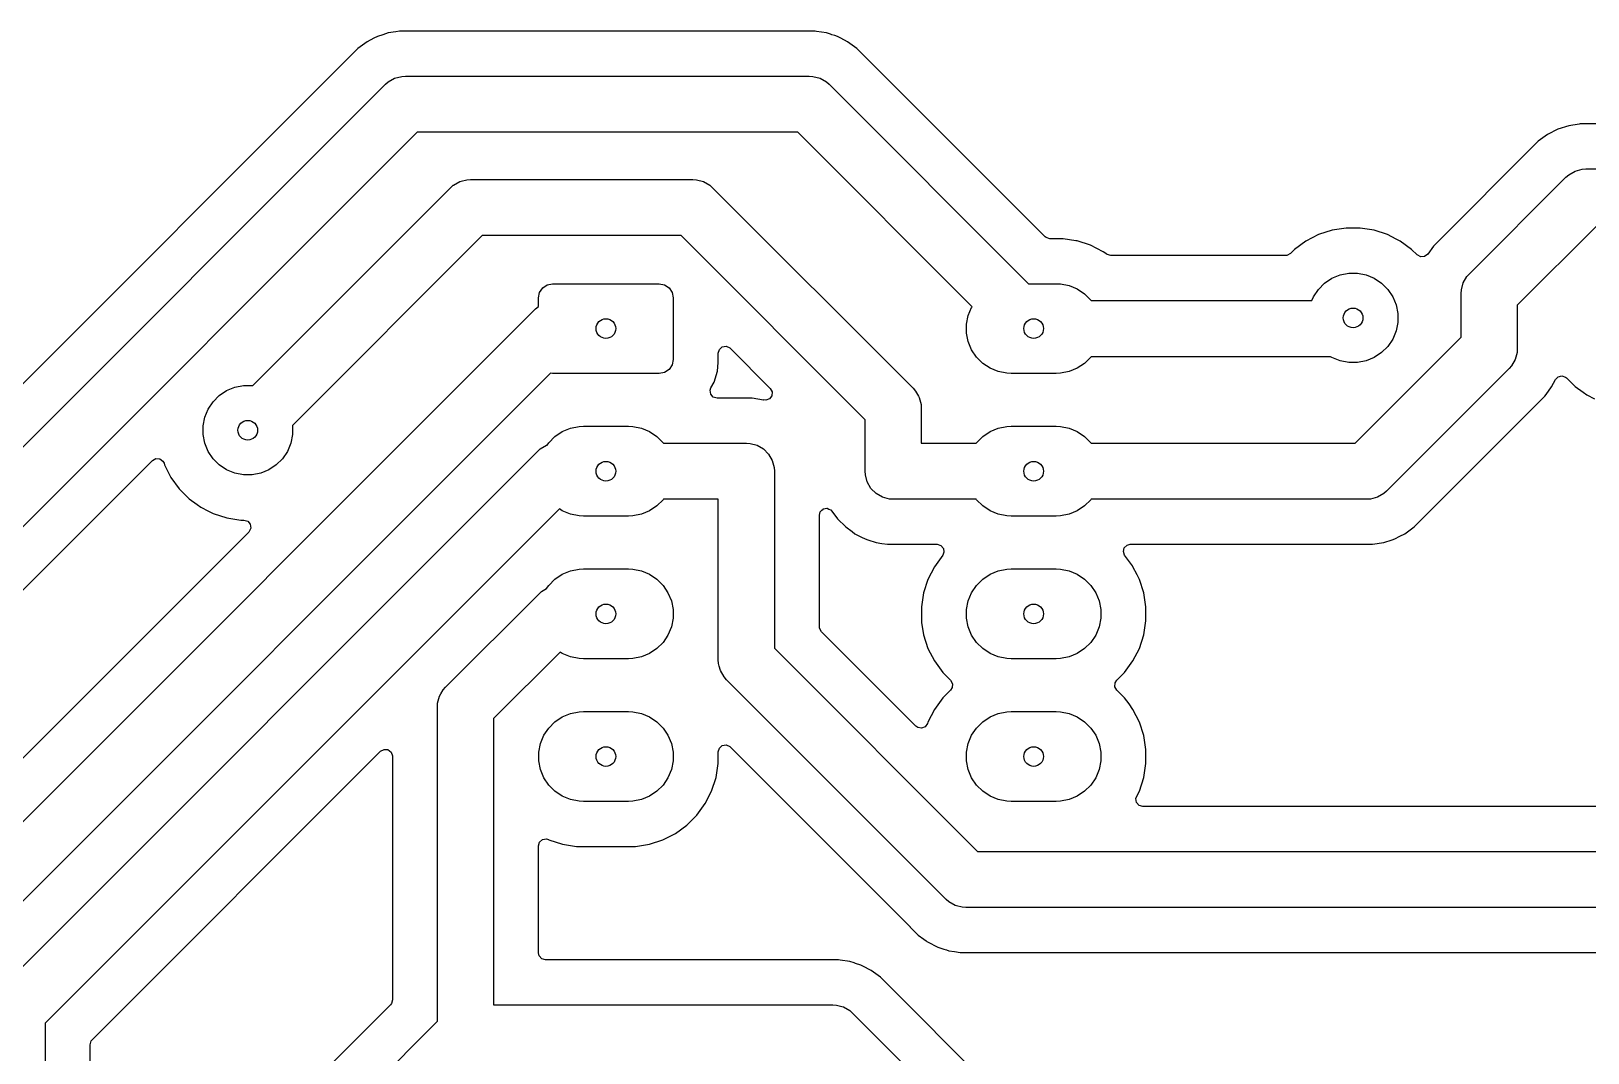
# Model space of a CAD drawing. Extents: x 20 to 124, y -124 to -20.
# Drawn here: x 61.31 to 89.05, y -80.06 to -61.86 of the extents above; entities that cross this region are included whole.
import ezdxf

# ---------------------------------------------------------------- set-up
doc = ezdxf.new("R2010")
doc.units = 0
doc.layers.add('BLACK', color=7, linetype='CONTINUOUS')
doc.layers.add('WHITE', color=7, linetype='CONTINUOUS')

msp = doc.modelspace()

# ---------------------------------------------------------------- linework, layer by layer
at = {"layer": 'BLACK', "linetype": 'CONTINUOUS'}
for p, q in [((67.299588, -62.051013), (67.133978, -62.171336)), ((67.419633, -61.989848), (67.299588, -62.051013)), ((67.481979, -61.958081), (67.419632, -61.989847)), ((67.419632, -61.989847), (67.419633, -61.989848)), ((67.481981, -61.95808), (67.481979, -61.95808)), ((67.481979, -61.95808), (67.481979, -61.958081)), ((67.579323, -61.926451), (67.481981, -61.95808)), ((67.676663, -61.894823), (67.579323, -61.92645)), ((67.579323, -61.92645), (67.579323, -61.926451)), ((67.811453, -61.873474), (67.676663, -61.894823)), ((67.878848, -61.8628), (67.811453, -61.873474)), ((68.083551, -61.8628), (67.878848, -61.8628)), ((75.279552, -61.8628), (68.083551, -61.8628)), ((75.307195, -61.867178), (75.279552, -61.8628)), ((75.481735, -61.894822), (75.307195, -61.867178)), ((75.555203, -61.918694), (75.481735, -61.894822)), ((75.579076, -61.926451), (75.555203, -61.918694)), ((75.629715, -61.942904), (75.579076, -61.926451)), ((75.676423, -61.958081), (75.629715, -61.942904)), ((75.738767, -61.989848), (75.676423, -61.958081)), ((75.858809, -62.051011), (75.738767, -61.989848)), ((75.941615, -62.111173), (75.858809, -62.051011)), ((76.024419, -62.171334), (75.941615, -62.111173)), ((67.133978, -62.171336), (54.561936, -74.743378)), ((76.024421, -62.171336), (76.024419, -62.171334)), ((79.376266, -65.523181), (76.024421, -62.171336)), ((67.789858, -62.70136), (67.915937, -62.667577)), ((67.915937, -62.667577), (67.915952, -62.667577)), ((67.915952, -62.667577), (67.9812, -62.6633)), ((67.9812, -62.6633), (75.1772, -62.6633)), ((75.1772, -62.6633), (75.242448, -62.667577)), ((75.242448, -62.667577), (75.242463, -62.667577)), ((75.242463, -62.667577), (75.368542, -62.70136)), ((55.200347, -75.237047), (67.627646, -62.809747)), ((67.627646, -62.809747), (67.67681, -62.766631)), ((67.67681, -62.766631), (67.676819, -62.766623)), ((67.676819, -62.766623), (67.789858, -62.70136)), ((75.368542, -62.70136), (75.481581, -62.766623)), ((75.481581, -62.766623), (75.481596, -62.766638)), ((75.481596, -62.766638), (75.530753, -62.809747)), ((75.530753, -62.809747), (79.081007, -66.36)), ((68.188307, -63.6633), (56.0539, -75.797706)), ((74.970094, -63.6633), (68.188307, -63.6633)), ((78.076899, -66.770106), (74.970094, -63.6633)), ((88.328286, -63.703415), (88.162686, -63.823728)), ((88.510681, -63.610478), (88.328286, -63.703415)), ((88.510684, -63.610477), (88.510681, -63.610478)), ((88.705364, -63.547223), (88.510684, -63.610477)), ((88.891978, -63.517666), (88.705364, -63.547223)), ((88.907548, -63.5152), (88.891978, -63.517666)), ((100.854252, -63.5152), (88.907548, -63.5152)), ((88.162686, -63.823728), (86.296635, -65.689779)), ((88.818558, -64.35376), (88.944637, -64.319977)), ((88.944637, -64.319977), (88.944652, -64.319977)), ((88.944652, -64.319977), (89.0099, -64.3157)), ((89.0099, -64.3157), (100.7519, -64.3157)), ((68.786247, -64.650546), (68.835411, -64.60743)), ((68.835411, -64.60743), (68.835419, -64.607423)), ((68.835419, -64.607423), (68.948458, -64.54216)), ((68.948458, -64.54216), (68.975101, -64.53502)), ((68.975101, -64.53502), (69.074537, -64.508377)), ((69.074537, -64.508377), (69.074552, -64.508377)), ((69.074552, -64.508377), (69.1398, -64.5041)), ((69.1398, -64.5041), (73.1006, -64.5041)), ((73.1006, -64.5041), (73.165848, -64.508377)), ((73.165848, -64.508377), (73.165863, -64.508377)), ((73.165863, -64.508377), (73.291942, -64.54216)), ((73.291942, -64.54216), (73.404981, -64.607423)), ((73.404981, -64.607423), (73.404996, -64.607438)), ((73.404996, -64.607438), (73.454153, -64.650547)), ((86.935047, -66.183447), (88.656347, -64.462146)), ((88.656347, -64.462146), (88.705503, -64.419038)), ((88.705503, -64.419038), (88.705519, -64.419023)), ((88.705519, -64.419023), (88.818558, -64.35376)), ((65.261178, -68.175615), (68.786247, -64.650546)), ((73.454153, -64.650547), (77.025753, -68.222146)), ((84.489114, -65.40891), (84.249516, -65.48676)), ((84.613526, -65.389205), (84.489114, -65.40891)), ((84.737938, -65.3695), (84.613526, -65.389205)), ((84.989862, -65.3695), (84.737938, -65.3695)), ((85.238685, -65.40891), (84.989862, -65.3695)), ((85.478283, -65.48676), (85.238685, -65.40891)), ((89.217007, -65.3157), (87.7886, -66.744106)), ((69.346907, -65.5041), (65.968284, -68.882721)), ((72.893494, -65.5041), (69.346907, -65.5041)), ((76.1722, -68.782806), (72.893494, -65.5041)), ((79.396908, -65.539815), (79.376266, -65.523181)), ((79.463947, -65.5595), (79.396908, -65.539815)), ((79.699861, -65.5595), (79.463947, -65.5595)), ((79.699862, -65.5595), (79.699861, -65.5595)), ((79.925356, -65.595215), (79.699862, -65.5595)), ((79.948685, -65.59891), (79.925356, -65.595215)), ((80.188283, -65.67676), (79.948685, -65.59891)), ((80.412745, -65.79113), (80.188283, -65.67676)), ((84.025051, -65.601132), (83.82125, -65.749201)), ((84.249516, -65.48676), (84.025051, -65.601132)), ((85.632647, -65.565413), (85.478283, -65.48676)), ((85.702745, -65.60113), (85.632647, -65.565413)), ((85.702747, -65.601131), (85.702745, -65.60113)), ((85.702748, -65.601132), (85.702747, -65.601131)), ((85.906549, -65.749201), (85.702748, -65.601132)), ((86.296635, -65.689779), (86.192816, -65.832673)), ((80.474262, -65.835824), (80.412745, -65.79113)), ((80.480099, -65.839815), (80.474262, -65.835824)), ((80.547138, -65.8595), (80.480099, -65.839815)), ((83.659589, -65.8595), (80.547138, -65.8595)), ((83.685947, -65.856666), (83.659589, -65.8595)), ((83.74727, -65.823181), (83.685947, -65.856666)), ((83.821245, -65.749205), (83.74727, -65.823181)), ((83.82125, -65.749201), (83.821245, -65.749205)), ((85.906554, -65.749205), (85.906549, -65.749201)), ((86.004817, -65.847468), (85.906554, -65.749205)), ((86.006077, -65.848711), (86.004817, -65.847468)), ((86.067872, -65.881317), (86.006077, -65.848711)), ((86.137485, -65.875338), (86.067872, -65.881317)), ((86.192816, -65.832673), (86.137485, -65.875338)), ((84.356385, -66.351592), (84.486783, -66.264463)), ((84.486783, -66.264463), (84.631672, -66.204448)), ((84.631672, -66.204448), (84.785486, -66.173852)), ((84.785486, -66.173852), (84.942314, -66.173852)), ((84.942314, -66.173852), (85.096128, -66.204448)), ((85.096128, -66.204448), (85.241017, -66.264463)), ((85.241017, -66.264463), (85.371415, -66.351592)), ((86.827164, -66.344785), (86.891923, -66.232619)), ((86.891923, -66.232619), (86.891938, -66.232603)), ((86.891938, -66.232603), (86.935047, -66.183447)), ((70.3539, -66.61), (70.37293, -66.514329)), ((70.37293, -66.514329), (70.427123, -66.433223)), ((70.427123, -66.433223), (70.508229, -66.37903)), ((70.508229, -66.37903), (70.6039, -66.36)), ((70.6039, -66.36), (72.5039, -66.36)), ((72.5039, -66.36), (72.599571, -66.37903)), ((72.599571, -66.37903), (72.680677, -66.433223)), ((72.680677, -66.433223), (72.73487, -66.514329)), ((72.73487, -66.514329), (72.7539, -66.61)), ((79.081007, -66.36), (79.5739, -66.36)), ((79.5739, -66.36), (79.652314, -66.363852)), ((79.652314, -66.363852), (79.806128, -66.394448)), ((79.806128, -66.394448), (79.951017, -66.454463)), ((79.951017, -66.454463), (80.081415, -66.541592)), ((80.081415, -66.541592), (80.192308, -66.652485)), ((84.158363, -66.592883), (84.245492, -66.462485)), ((84.245492, -66.462485), (84.356385, -66.351592)), ((85.371415, -66.351592), (85.482308, -66.462485)), ((85.482308, -66.462485), (85.569437, -66.592883)), ((86.7886, -66.537), (86.792877, -66.471752)), ((86.7886, -67.310793), (86.7886, -66.537)), ((86.792877, -66.471737), (86.82666, -66.345658)), ((86.792877, -66.471752), (86.792877, -66.471737)), ((86.82666, -66.345658), (86.827164, -66.344785)), ((57.878847, -79.228747), (70.301147, -66.806447)), ((70.301147, -66.806447), (70.35031, -66.763331)), ((70.35031, -66.763331), (70.350319, -66.763323)), ((70.350319, -66.763323), (70.3539, -66.761255)), ((70.3539, -66.761255), (70.3539, -66.61)), ((72.7539, -66.61), (72.7539, -67.71)), ((78.008348, -66.927772), (78.068363, -66.782883)), ((78.068363, -66.782883), (78.076899, -66.770106)), ((80.192308, -66.652485), (80.197329, -66.66)), ((80.197329, -66.66), (84.130562, -66.66)), ((84.130562, -66.66), (84.158363, -66.592883)), ((85.569437, -66.592883), (85.629452, -66.737772)), ((85.629452, -66.737772), (85.660048, -66.891586)), ((87.7886, -66.744106), (87.7886, -67.5179)), ((77.977752, -67.081586), (78.008348, -66.927772)), ((77.977752, -67.238414), (77.977752, -67.081586)), ((85.660048, -67.048414), (85.629452, -67.202228)), ((85.660048, -66.891586), (85.660048, -67.048414)), ((78.008348, -67.392228), (77.977752, -67.238414)), ((84.899394, -69.2), (86.7886, -67.310793)), ((85.569437, -67.347117), (85.482308, -67.477515)), ((85.629452, -67.202228), (85.569437, -67.347117)), ((73.5544, -67.596447), (73.574085, -67.529408)), ((73.5544, -67.761608), (73.5544, -67.596447)), ((73.574085, -67.529408), (73.626889, -67.483653)), ((73.626889, -67.483653), (73.696047, -67.473709)), ((73.696047, -67.473709), (73.759603, -67.502734)), ((73.759603, -67.502734), (73.766081, -67.508766)), ((73.766081, -67.508766), (74.481825, -68.22451)), ((78.068363, -67.537117), (78.008348, -67.392228)), ((78.155492, -67.667515), (78.068363, -67.537117)), ((80.197329, -67.66), (80.192308, -67.667515)), ((84.46353, -67.66), (80.197329, -67.66)), ((84.486783, -67.675537), (84.46353, -67.66)), ((85.371415, -67.588408), (85.241017, -67.675537)), ((85.482308, -67.477515), (85.371415, -67.588408)), ((87.784323, -67.583163), (87.761243, -67.669298)), ((87.7886, -67.5179), (87.784323, -67.583147)), ((87.784323, -67.583147), (87.784323, -67.583163)), ((72.599571, -67.94097), (72.5039, -67.96)), ((72.680677, -67.886777), (72.599571, -67.94097)), ((72.73487, -67.805671), (72.680677, -67.886777)), ((72.7539, -67.71), (72.73487, -67.805671)), ((73.479132, -68.113954), (73.5392, -67.915934)), ((73.5392, -67.915934), (73.5544, -67.761608)), ((78.266385, -67.778408), (78.155492, -67.667515)), ((78.396783, -67.865537), (78.266385, -67.778408)), ((78.541672, -67.925552), (78.396783, -67.865537)), ((78.695486, -67.956148), (78.541672, -67.925552)), ((79.806128, -67.925552), (79.652314, -67.956148)), ((79.951017, -67.865537), (79.806128, -67.925552)), ((80.081415, -67.778408), (79.951017, -67.865537)), ((80.192308, -67.667515), (80.081415, -67.778408)), ((84.631672, -67.735552), (84.486783, -67.675537)), ((84.785486, -67.766148), (84.631672, -67.735552)), ((84.942314, -67.766148), (84.785486, -67.766148)), ((85.096128, -67.735552), (84.942314, -67.766148)), ((85.241017, -67.675537), (85.096128, -67.735552)), ((87.642153, -67.871454), (85.460053, -70.053553)), ((87.685268, -67.822289), (87.642153, -67.871454)), ((87.685277, -67.822281), (87.685268, -67.822289)), ((87.75054, -67.709242), (87.685277, -67.822281)), ((87.761243, -67.669298), (87.75054, -67.709242)), ((70.568789, -67.953016), (58.7324, -79.789406)), ((64.796783, -68.264463), (64.941672, -68.204448)), ((64.941672, -68.204448), (65.095486, -68.173852)), ((65.095486, -68.173852), (65.252314, -68.173852)), ((65.252314, -68.173852), (65.261178, -68.175615)), ((70.6039, -67.96), (70.568789, -67.953016)), ((72.5039, -67.96), (70.6039, -67.96)), ((73.410648, -68.257853), (73.424028, -68.217047)), ((73.424028, -68.217047), (73.47913, -68.113958)), ((73.47913, -68.113957), (73.479132, -68.113954)), ((73.47913, -68.113958), (73.47913, -68.113957)), ((78.7739, -67.96), (78.695486, -67.956148)), ((79.5739, -67.96), (78.7739, -67.96)), ((79.652314, -67.956148), (79.5739, -67.96)), ((88.305398, -68.33094), (88.400887, -68.19951)), ((88.400887, -68.19951), (88.468234, -68.067333)), ((88.468234, -68.067333), (88.516207, -68.016539)), ((88.516207, -68.016539), (88.584028, -67.999743)), ((88.584028, -67.999743), (88.650163, -68.02228)), ((88.650163, -68.02228), (88.666399, -68.035948)), ((88.666399, -68.035948), (88.821245, -68.190794)), ((88.821245, -68.190794), (88.82125, -68.190798)), ((88.82125, -68.190798), (88.963547, -68.294182)), ((64.468363, -68.592883), (64.555492, -68.462485)), ((64.555492, -68.462485), (64.666385, -68.351592)), ((64.666385, -68.351592), (64.796783, -68.264463)), ((73.420592, -68.327011), (73.410648, -68.257853)), ((73.466347, -68.379815), (73.420592, -68.327011)), ((73.533386, -68.3995), (73.466347, -68.379815)), ((74.157951, -68.3995), (73.533386, -68.3995)), ((74.157952, -68.3995), (74.157951, -68.3995)), ((74.259043, -68.415511), (74.157952, -68.3995)), ((74.360135, -68.431523), (74.259043, -68.415511)), ((74.364881, -68.432662), (74.360135, -68.431523)), ((74.365208, -68.431298), (74.364881, -68.432662)), ((74.40299, -68.435875), (74.365208, -68.431298)), ((74.468454, -68.411458), (74.40299, -68.435875)), ((74.510326, -68.355525), (74.468454, -68.411458)), ((74.481825, -68.22451), (74.51531, -68.285833)), ((74.51531, -68.285833), (74.510326, -68.355525)), ((77.025753, -68.222146), (77.068868, -68.27131)), ((77.068868, -68.27131), (77.068877, -68.271319)), ((77.068877, -68.271319), (77.123032, -68.365119)), ((77.123032, -68.365119), (77.13414, -68.384358)), ((77.13414, -68.384358), (77.167923, -68.510437)), ((85.953719, -70.691966), (88.280566, -68.365119)), ((88.280566, -68.365119), (88.305398, -68.33094)), ((88.963547, -68.294182), (89.025055, -68.33887)), ((89.025055, -68.33887), (89.167517, -68.411458)), ((64.377752, -68.891586), (64.408348, -68.737772)), ((64.408348, -68.737772), (64.468363, -68.592883)), ((77.167923, -68.510437), (77.167923, -68.510452)), ((77.167923, -68.510452), (77.1722, -68.5757)), ((77.1722, -68.5757), (77.1722, -69.2)), ((64.377752, -69.048414), (64.377752, -68.891586)), ((64.408348, -69.202228), (64.377752, -69.048414)), ((65.970048, -69.048414), (65.939452, -69.202228)), ((65.968284, -68.882721), (65.970048, -68.891586)), ((65.970048, -68.891586), (65.970048, -69.048414)), ((70.646385, -69.081592), (70.776783, -68.994463)), ((70.776783, -68.994463), (70.921672, -68.934448)), ((70.921672, -68.934448), (71.075486, -68.903852)), ((71.075486, -68.903852), (71.1539, -68.9)), ((71.1539, -68.9), (71.9539, -68.9)), ((71.9539, -68.9), (72.032314, -68.903852)), ((72.032314, -68.903852), (72.186128, -68.934448)), ((72.186128, -68.934448), (72.331017, -68.994463)), ((72.331017, -68.994463), (72.461415, -69.081592)), ((76.1722, -69.7), (76.1722, -68.782806)), ((78.266385, -69.081592), (78.396783, -68.994463)), ((78.396783, -68.994463), (78.541672, -68.934448)), ((78.541672, -68.934448), (78.695486, -68.903852)), ((78.695486, -68.903852), (78.7739, -68.9)), ((78.7739, -68.9), (79.5739, -68.9)), ((79.5739, -68.9), (79.652314, -68.903852)), ((79.652314, -68.903852), (79.806128, -68.934448)), ((79.806128, -68.934448), (79.951017, -68.994463)), ((79.951017, -68.994463), (80.081415, -69.081592)), ((64.468363, -69.347117), (64.408348, -69.202228)), ((65.939452, -69.202228), (65.879437, -69.347117)), ((70.333547, -69.346446), (70.382711, -69.30333)), ((70.382711, -69.30333), (70.382719, -69.303323)), ((70.382719, -69.303323), (70.495758, -69.23806)), ((70.495758, -69.23806), (70.507063, -69.23503)), ((70.507063, -69.23503), (70.535492, -69.192485)), ((70.535492, -69.192485), (70.646385, -69.081592)), ((72.461415, -69.081592), (72.572308, -69.192485)), ((72.572308, -69.192485), (72.577329, -69.2)), ((72.577329, -69.2), (74.0556, -69.2)), ((74.0556, -69.2), (74.120863, -69.204278)), ((74.120863, -69.204278), (74.246942, -69.23806)), ((74.246942, -69.23806), (74.359981, -69.303323)), ((74.359981, -69.303323), (74.452277, -69.395619)), ((77.1722, -69.2), (78.150471, -69.2)), ((78.150471, -69.2), (78.155492, -69.192485)), ((78.155492, -69.192485), (78.266385, -69.081592)), ((80.081415, -69.081592), (80.192308, -69.192485)), ((80.192308, -69.192485), (80.197329, -69.2)), ((80.197329, -69.2), (84.899394, -69.2)), ((56.890714, -76.09297), (63.476127, -69.507556)), ((60.710647, -78.969347), (70.333547, -69.346446)), ((63.476127, -69.507556), (63.537448, -69.474073)), ((63.537448, -69.474073), (63.60714, -69.479057)), ((63.60714, -69.479057), (63.663073, -69.520929)), ((63.663073, -69.520929), (63.681736, -69.556919)), ((63.681736, -69.556919), (63.690658, -69.584379)), ((63.690658, -69.584379), (63.805032, -69.808848)), ((64.555492, -69.477515), (64.468363, -69.347117)), ((64.666385, -69.588408), (64.555492, -69.477515)), ((64.796783, -69.675537), (64.666385, -69.588408)), ((65.681415, -69.588408), (65.551017, -69.675537)), ((65.792308, -69.477515), (65.681415, -69.588408)), ((65.879437, -69.347117), (65.792308, -69.477515)), ((74.452277, -69.395619), (74.51754, -69.508658)), ((74.51754, -69.508658), (74.551322, -69.634737)), ((63.805032, -69.808848), (63.953101, -70.012649)), ((64.941672, -69.735552), (64.796783, -69.675537)), ((65.095486, -69.766148), (64.941672, -69.735552)), ((65.252314, -69.766148), (65.095486, -69.766148)), ((65.406128, -69.735552), (65.252314, -69.766148)), ((65.551017, -69.675537), (65.406128, -69.735552)), ((74.551322, -69.634737), (74.5556, -69.7)), ((74.5556, -69.7), (74.5556, -72.852493)), ((76.176478, -69.765263), (76.1722, -69.7)), ((76.21026, -69.891342), (76.176478, -69.765263)), ((63.953101, -70.012649), (63.953105, -70.012654)), ((63.953105, -70.012654), (64.131245, -70.190794)), ((76.275523, -70.004381), (76.21026, -69.891342)), ((76.367819, -70.096677), (76.275523, -70.004381)), ((76.480858, -70.16194), (76.367819, -70.096677)), ((76.606937, -70.195722), (76.480858, -70.16194)), ((85.297842, -70.16194), (85.171763, -70.195723)), ((85.410881, -70.096677), (85.297842, -70.16194)), ((85.410896, -70.096661), (85.410881, -70.096677)), ((85.460053, -70.053553), (85.410896, -70.096661)), ((70.723963, -70.370243), (61.5642, -79.530006)), ((64.131245, -70.190794), (64.13125, -70.190798)), ((64.13125, -70.190798), (64.273547, -70.294182)), ((64.273547, -70.294182), (64.335055, -70.33887)), ((64.335055, -70.33887), (64.47433, -70.409834)), ((64.47433, -70.409834), (64.559516, -70.453239)), ((70.776783, -70.405537), (70.723963, -70.370243)), ((70.921672, -70.465552), (70.776783, -70.405537)), ((72.331017, -70.405537), (72.186128, -70.465552)), ((72.461415, -70.318408), (72.331017, -70.405537)), ((72.572308, -70.207515), (72.461415, -70.318408)), ((72.577329, -70.2), (72.572308, -70.207515)), ((73.5556, -70.2), (72.577329, -70.2)), ((73.5556, -73.0596), (73.5556, -70.2)), ((75.364983, -70.452463), (75.372128, -70.421744)), ((75.372128, -70.421744), (75.374753, -70.419192)), ((75.374753, -70.419192), (75.375785, -70.41568)), ((75.375785, -70.41568), (75.399613, -70.395032)), ((75.399613, -70.395032), (75.422234, -70.373049)), ((75.422234, -70.373049), (75.425822, -70.372321)), ((75.425822, -70.372321), (75.428589, -70.369925)), ((75.428589, -70.369925), (75.459801, -70.365437)), ((75.459801, -70.365437), (75.490712, -70.359174)), ((75.490712, -70.359174), (75.494123, -70.360502)), ((75.494123, -70.360502), (75.497747, -70.359981)), ((75.497747, -70.359981), (75.526431, -70.37308)), ((75.526431, -70.37308), (75.555821, -70.384523)), ((75.555821, -70.384523), (75.559279, -70.388081)), ((75.559279, -70.388081), (75.561303, -70.389006)), ((75.561303, -70.389006), (75.580418, -70.409834)), ((75.580418, -70.409834), (75.680228, -70.547213)), ((76.6722, -70.2), (76.606937, -70.195722)), ((78.150471, -70.2), (76.6722, -70.2)), ((78.155492, -70.207515), (78.150471, -70.2)), ((78.266385, -70.318408), (78.155492, -70.207515)), ((78.396783, -70.405537), (78.266385, -70.318408)), ((78.541672, -70.465552), (78.396783, -70.405537)), ((79.951017, -70.405537), (79.806128, -70.465552)), ((80.081415, -70.318408), (79.951017, -70.405537)), ((80.192308, -70.207515), (80.081415, -70.318408)), ((80.197329, -70.2), (80.192308, -70.207515)), ((85.1065, -70.2), (80.197329, -70.2)), ((85.171748, -70.195723), (85.1065, -70.2)), ((85.171763, -70.195723), (85.171748, -70.195723)), ((64.559516, -70.453239), (64.559518, -70.453239)), ((64.559518, -70.453239), (64.559521, -70.453241)), ((64.559521, -70.453241), (64.799115, -70.53109)), ((64.799115, -70.53109), (65.047938, -70.5705)), ((65.047938, -70.5705), (65.047939, -70.5705)), ((65.047939, -70.5705), (65.105652, -70.5705)), ((65.105652, -70.5705), (65.172691, -70.590185)), ((65.172691, -70.590185), (65.218446, -70.642989)), ((65.22839, -70.712147), (65.199365, -70.775703)), ((65.218446, -70.642989), (65.22839, -70.712147)), ((71.075486, -70.496148), (70.921672, -70.465552)), ((71.1539, -70.5), (71.075486, -70.496148)), ((71.9539, -70.5), (71.1539, -70.5)), ((72.032314, -70.496148), (71.9539, -70.5)), ((72.186128, -70.465552), (72.032314, -70.496148)), ((75.3561, -70.482719), (75.364983, -70.452463)), ((75.3561, -72.469553), (75.3561, -70.482719)), ((75.680228, -70.547213), (75.824986, -70.691971)), ((75.824986, -70.691971), (75.940236, -70.775703)), ((78.695486, -70.496148), (78.541672, -70.465552)), ((78.7739, -70.5), (78.695486, -70.496148)), ((79.5739, -70.5), (78.7739, -70.5)), ((79.652314, -70.496148), (79.5739, -70.5)), ((79.806128, -70.465552), (79.652314, -70.496148)), ((85.788111, -70.812287), (85.953719, -70.691966)), ((65.193333, -70.782181), (57.240436, -78.735078)), ((65.199365, -70.775703), (65.193333, -70.782181)), ((75.940236, -70.775703), (75.99059, -70.812287)), ((75.99059, -70.812287), (76.106807, -70.871503)), ((76.106807, -70.871503), (76.172976, -70.905218)), ((76.172976, -70.905218), (76.172978, -70.905218)), ((76.172978, -70.905218), (76.172981, -70.90522)), ((76.172981, -70.90522), (76.22091, -70.920793)), ((76.22091, -70.920793), (76.367665, -70.968477)), ((76.367665, -70.968477), (76.468757, -70.984488)), ((76.468757, -70.984488), (76.569848, -71.0005)), ((85.208852, -71.0005), (85.411035, -70.968477)), ((85.411035, -70.968477), (85.55779, -70.920793)), ((85.55779, -70.920793), (85.605719, -70.90522)), ((85.605719, -70.90522), (85.696914, -70.858753)), ((85.696914, -70.858753), (85.788111, -70.812287)), ((76.569848, -71.0005), (77.452758, -71.0005)), ((77.553076, -71.197385), (77.405032, -71.401151)), ((77.452758, -71.0005), (77.519797, -71.020185)), ((77.519797, -71.020185), (77.565552, -71.072989)), ((77.575496, -71.142147), (77.553076, -71.197385)), ((77.565552, -71.072989), (77.575496, -71.142147)), ((80.771244, -71.131579), (80.78707, -71.063525)), ((80.794724, -71.197385), (80.771244, -71.131579)), ((80.78707, -71.063525), (80.837176, -71.01483)), ((80.932127, -71.386506), (80.794724, -71.197385)), ((80.837176, -71.01483), (80.895042, -71.0005)), ((80.895042, -71.0005), (85.208851, -71.0005)), ((85.208851, -71.0005), (85.208852, -71.0005)), ((70.646385, -71.621592), (70.776783, -71.534463)), ((70.776783, -71.534463), (70.921672, -71.474448)), ((70.921672, -71.474448), (71.075486, -71.443852)), ((71.075486, -71.443852), (71.1539, -71.44)), ((71.1539, -71.44), (71.9539, -71.44)), ((71.9539, -71.44), (72.032314, -71.443852)), ((72.032314, -71.443852), (72.186128, -71.474448)), ((72.186128, -71.474448), (72.331017, -71.534463)), ((72.331017, -71.534463), (72.461415, -71.621592)), ((77.405032, -71.401151), (77.29066, -71.625616)), ((78.266385, -71.621592), (78.396783, -71.534463)), ((78.396783, -71.534463), (78.541672, -71.474448)), ((78.541672, -71.474448), (78.695486, -71.443852)), ((78.695486, -71.443852), (78.7739, -71.44)), ((78.7739, -71.44), (79.5739, -71.44)), ((79.5739, -71.44), (79.652314, -71.443852)), ((79.652314, -71.443852), (79.806128, -71.474448)), ((79.806128, -71.474448), (79.951017, -71.534463)), ((79.951017, -71.534463), (80.081415, -71.621592)), ((80.94277, -71.401155), (80.932127, -71.386506)), ((81.015647, -71.544184), (80.94277, -71.401155)), ((81.057139, -71.625616), (81.015647, -71.544184)), ((70.404919, -71.843323), (70.496926, -71.790202)), ((70.496926, -71.790202), (70.535492, -71.732485)), ((70.535492, -71.732485), (70.646385, -71.621592)), ((72.461415, -71.621592), (72.572308, -71.732485)), ((72.572308, -71.732485), (72.659437, -71.862883)), ((77.29066, -71.625616), (77.21281, -71.865214)), ((78.068363, -71.862883), (78.155492, -71.732485)), ((78.155492, -71.732485), (78.266385, -71.621592)), ((80.081415, -71.621592), (80.192308, -71.732485)), ((80.192308, -71.732485), (80.279437, -71.862883)), ((81.057139, -71.625618), (81.057139, -71.625616)), ((81.057141, -71.625621), (81.057139, -71.625618)), ((81.13499, -71.865215), (81.057141, -71.625621)), ((68.698247, -73.543947), (70.355747, -71.886447)), ((70.355747, -71.886447), (70.404903, -71.843338)), ((70.404903, -71.843338), (70.404919, -71.843323)), ((72.659437, -71.862883), (72.719452, -72.007772)), ((72.719452, -72.007772), (72.750048, -72.161586)), ((77.21281, -71.865215), (77.1734, -72.114038)), ((77.21281, -71.865214), (77.21281, -71.865215)), ((77.977752, -72.161586), (78.008348, -72.007772)), ((78.008348, -72.007772), (78.068363, -71.862883)), ((80.279437, -71.862883), (80.339452, -72.007772)), ((80.339452, -72.007772), (80.370048, -72.161586)), ((81.1744, -72.114038), (81.13499, -71.865215)), ((72.750048, -72.318414), (72.719452, -72.472228)), ((72.750048, -72.161586), (72.750048, -72.318414)), ((77.1734, -72.114038), (77.1734, -72.365962)), ((77.1734, -72.365962), (77.17732, -72.390713)), ((77.977752, -72.318414), (77.977752, -72.161586)), ((78.008348, -72.472228), (77.977752, -72.318414)), ((80.370048, -72.318414), (80.339452, -72.472228)), ((80.370048, -72.161586), (80.370048, -72.318414)), ((81.13499, -72.614785), (81.1744, -72.365962)), ((81.1744, -72.365962), (81.1744, -72.114038)), ((72.659437, -72.617117), (72.572308, -72.747515)), ((72.719452, -72.472228), (72.659437, -72.617117)), ((75.358934, -72.495911), (75.3561, -72.469553)), ((75.392419, -72.557234), (75.358934, -72.495911)), ((76.257503, -73.422319), (75.392419, -72.557234)), ((77.17732, -72.390713), (77.21281, -72.614785)), ((77.21281, -72.614785), (77.29066, -72.854383)), ((78.068363, -72.617117), (78.008348, -72.472228)), ((78.155492, -72.747515), (78.068363, -72.617117)), ((80.279437, -72.617117), (80.192308, -72.747515)), ((80.339452, -72.472228), (80.279437, -72.617117)), ((81.057141, -72.854379), (81.13499, -72.614785)), ((70.73727, -72.919135), (69.5518, -74.104606)), ((70.776783, -72.945537), (70.73727, -72.919135)), ((72.461415, -72.858408), (72.331017, -72.945537)), ((72.572308, -72.747515), (72.461415, -72.858408)), ((74.5556, -72.852493), (78.173107, -76.47)), ((77.29066, -72.854383), (77.405032, -73.078848)), ((78.266385, -72.858408), (78.155492, -72.747515)), ((78.396783, -72.945537), (78.266385, -72.858408)), ((80.081415, -72.858408), (79.951017, -72.945537)), ((80.192308, -72.747515), (80.081415, -72.858408)), ((80.94277, -73.078845), (81.057141, -72.854379)), ((70.921672, -73.005552), (70.776783, -72.945537)), ((71.075486, -73.036148), (70.921672, -73.005552)), ((71.1539, -73.04), (71.075486, -73.036148)), ((71.9539, -73.04), (71.1539, -73.04)), ((72.032314, -73.036148), (71.9539, -73.04)), ((72.186128, -73.005552), (72.032314, -73.036148)), ((72.331017, -72.945537), (72.186128, -73.005552)), ((73.559877, -73.124847), (73.5556, -73.0596)), ((73.559877, -73.124863), (73.559877, -73.124847)), ((73.573004, -73.173852), (73.559877, -73.124863)), ((73.59366, -73.250942), (73.573004, -73.173852)), ((77.405032, -73.078848), (77.553101, -73.282649)), ((78.541672, -73.005552), (78.396783, -72.945537)), ((78.695486, -73.036148), (78.541672, -73.005552)), ((78.7739, -73.04), (78.695486, -73.036148)), ((79.5739, -73.04), (78.7739, -73.04)), ((79.652314, -73.036148), (79.5739, -73.04)), ((79.806128, -73.005552), (79.652314, -73.036148)), ((79.951017, -72.945537), (79.806128, -73.005552)), ((80.794693, -73.282656), (80.94277, -73.078845)), ((73.658923, -73.363981), (73.59366, -73.250942)), ((73.658938, -73.363996), (73.658923, -73.363981)), ((73.702047, -73.413153), (73.658938, -73.363996)), ((77.612447, -77.323554), (73.702047, -73.413153)), ((77.076493, -74.241309), (76.257503, -73.422319)), ((77.553101, -73.282649), (77.553105, -73.282654)), ((77.553105, -73.282654), (77.69277, -73.422319)), ((77.69277, -73.422319), (77.726255, -73.483642)), ((77.726255, -73.483642), (77.721271, -73.553334)), ((80.621545, -73.536358), (80.626529, -73.466666)), ((80.626529, -73.466666), (80.65503, -73.422319)), ((80.65503, -73.422319), (80.721733, -73.355616)), ((80.721733, -73.355616), (80.794693, -73.282656)), ((68.556077, -73.832237), (68.58986, -73.706158)), ((68.58986, -73.706158), (68.613265, -73.66562)), ((68.613265, -73.66562), (68.655123, -73.593119)), ((68.655123, -73.593119), (68.655138, -73.593103)), ((68.655138, -73.593103), (68.698247, -73.543947)), ((77.553101, -73.73735), (77.405032, -73.941151)), ((77.553105, -73.737345), (77.553101, -73.73735)), ((77.69277, -73.597681), (77.553105, -73.737345)), ((77.721271, -73.553334), (77.69277, -73.597681)), ((80.65503, -73.597681), (80.621545, -73.536358)), ((80.794694, -73.737345), (80.65503, -73.597681)), ((80.794698, -73.73735), (80.794694, -73.737345)), ((80.872211, -73.844038), (80.794698, -73.73735)), ((68.5518, -73.8975), (68.556077, -73.832252)), ((68.5518, -79.494593), (68.5518, -73.8975)), ((68.556077, -73.832252), (68.556077, -73.832237)), ((70.776783, -74.074463), (70.921672, -74.014448)), ((70.921672, -74.014448), (71.075486, -73.983852)), ((71.075486, -73.983852), (71.1539, -73.98)), ((71.1539, -73.98), (71.9539, -73.98)), ((71.9539, -73.98), (72.032314, -73.983852)), ((72.032314, -73.983852), (72.186128, -74.014448)), ((72.186128, -74.014448), (72.331017, -74.074463)), ((77.405032, -73.941151), (77.290659, -74.165619)), ((78.396783, -74.074463), (78.541672, -74.014448)), ((78.541672, -74.014448), (78.695486, -73.983852)), ((78.695486, -73.983852), (78.7739, -73.98)), ((78.7739, -73.98), (79.5739, -73.98)), ((79.5739, -73.98), (79.652314, -73.983852)), ((79.652314, -73.983852), (79.806128, -74.014448)), ((79.806128, -74.014448), (79.951017, -74.074463)), ((80.94277, -73.941155), (80.872211, -73.844038)), ((81.002142, -74.05768), (80.94277, -73.941155)), ((69.5518, -74.104606), (69.5518, -79.2017)), ((70.448363, -74.402883), (70.535492, -74.272485)), ((70.535492, -74.272485), (70.646385, -74.161592)), ((70.646385, -74.161592), (70.776783, -74.074463)), ((72.331017, -74.074463), (72.461415, -74.161592)), ((72.461415, -74.161592), (72.572308, -74.272485)), ((72.572308, -74.272485), (72.659437, -74.402883)), ((77.10946, -74.264904), (77.076493, -74.241309)), ((77.178306, -74.27682), (77.10946, -74.264904)), ((77.242665, -74.249623), (77.178306, -74.27682)), ((77.282104, -74.191949), (77.242665, -74.249623)), ((77.290659, -74.165619), (77.282104, -74.191949)), ((78.068363, -74.402883), (78.155492, -74.272485)), ((78.155492, -74.272485), (78.266385, -74.161592)), ((78.266385, -74.161592), (78.396783, -74.074463)), ((79.951017, -74.074463), (80.081415, -74.161592)), ((80.081415, -74.161592), (80.192308, -74.272485)), ((80.192308, -74.272485), (80.279437, -74.402883)), ((81.057139, -74.165616), (81.002142, -74.05768)), ((81.057139, -74.165618), (81.057139, -74.165616)), ((81.057141, -74.165621), (81.057139, -74.165618)), ((81.13499, -74.405215), (81.057141, -74.165621)), ((70.357752, -74.701586), (70.388348, -74.547772)), ((70.388348, -74.547772), (70.448363, -74.402883)), ((72.659437, -74.402883), (72.719452, -74.547772)), ((72.719452, -74.547772), (72.750048, -74.701586)), ((73.574085, -74.629907), (73.626889, -74.584152)), ((73.626889, -74.584152), (73.696047, -74.574208)), ((73.696047, -74.574208), (73.759603, -74.603233)), ((77.977752, -74.701586), (78.008348, -74.547772)), ((78.008348, -74.547772), (78.068363, -74.402883)), ((80.279437, -74.402883), (80.339452, -74.547772)), ((80.339452, -74.547772), (80.370048, -74.701586)), ((81.1744, -74.654038), (81.13499, -74.405215)), ((62.401019, -79.825265), (67.539619, -74.686665)), ((67.539619, -74.686665), (67.600942, -74.65318)), ((67.600942, -74.65318), (67.670634, -74.658164)), ((67.670634, -74.658164), (67.726567, -74.700036)), ((67.726567, -74.700036), (67.750984, -74.7655)), ((67.750984, -74.7655), (67.7513, -74.774346)), ((67.7513, -74.774346), (67.7513, -79.111653)), ((70.357752, -74.858414), (70.357752, -74.701586)), ((70.388348, -75.012228), (70.357752, -74.858414)), ((72.750048, -74.858414), (72.719452, -75.012228)), ((72.750048, -74.701586), (72.750048, -74.858414)), ((73.5544, -74.696946), (73.574085, -74.629907)), ((73.5544, -74.905962), (73.5544, -74.696946)), ((73.759603, -74.603233), (73.766067, -74.609252)), ((73.766067, -74.609252), (75.249781, -76.092965)), ((77.977752, -74.858414), (77.977752, -74.701586)), ((78.008348, -75.012228), (77.977752, -74.858414)), ((80.370048, -74.858414), (80.339452, -75.012228)), ((80.370048, -74.701586), (80.370048, -74.858414)), ((81.1744, -74.905962), (81.1744, -74.654038)), ((70.448363, -75.157117), (70.388348, -75.012228)), ((72.719452, -75.012228), (72.659437, -75.157117)), ((73.51499, -75.154785), (73.5544, -74.905962)), ((78.068363, -75.157117), (78.008348, -75.012228)), ((80.339452, -75.012228), (80.279437, -75.157117)), ((81.13499, -75.154785), (81.1744, -74.905962)), ((70.535492, -75.287515), (70.448363, -75.157117)), ((70.646385, -75.398408), (70.535492, -75.287515)), ((70.776783, -75.485537), (70.646385, -75.398408)), ((72.461415, -75.398408), (72.331017, -75.485537)), ((72.572308, -75.287515), (72.461415, -75.398408)), ((72.659437, -75.157117), (72.572308, -75.287515)), ((73.32277, -75.618845), (73.437141, -75.394379)), ((73.437141, -75.394379), (73.51499, -75.154785)), ((78.155492, -75.287515), (78.068363, -75.157117)), ((78.266385, -75.398408), (78.155492, -75.287515)), ((78.396783, -75.485537), (78.266385, -75.398408)), ((80.081415, -75.398408), (79.951017, -75.485537)), ((80.192308, -75.287515), (80.081415, -75.398408)), ((80.279437, -75.157117), (80.192308, -75.287515)), ((81.008825, -75.489205), (81.057139, -75.394383)), ((81.057139, -75.394382), (81.057141, -75.394379)), ((81.057139, -75.394383), (81.057139, -75.394382)), ((81.057141, -75.394379), (81.13499, -75.154785)), ((70.921672, -75.545552), (70.776783, -75.485537)), ((71.075486, -75.576148), (70.921672, -75.545552)), ((71.1539, -75.58), (71.075486, -75.576148)), ((71.9539, -75.58), (71.1539, -75.58)), ((72.032314, -75.576148), (71.9539, -75.58)), ((72.186128, -75.545552), (72.032314, -75.576148)), ((72.331017, -75.485537), (72.186128, -75.545552)), ((73.174693, -75.822656), (73.32277, -75.618845)), ((78.541672, -75.545552), (78.396783, -75.485537)), ((78.695486, -75.576148), (78.541672, -75.545552)), ((78.7739, -75.58), (78.695486, -75.576148)), ((79.5739, -75.58), (78.7739, -75.58)), ((79.652314, -75.576148), (79.5739, -75.58)), ((79.806128, -75.545552), (79.652314, -75.576148)), ((79.951017, -75.485537), (79.806128, -75.545552)), ((80.996572, -75.527853), (81.008825, -75.489205)), ((81.006516, -75.597011), (80.996572, -75.527853)), ((81.052271, -75.649815), (81.006516, -75.597011)), ((81.11931, -75.6695), (81.052271, -75.649815)), ((101.3994, -75.6695), (81.11931, -75.6695)), ((72.996556, -76.000793), (73.174693, -75.822656)), ((70.371985, -76.303158), (70.424789, -76.257403)), ((70.424789, -76.257403), (70.493947, -76.247459)), ((70.493947, -76.247459), (70.532596, -76.259713)), ((70.532596, -76.259713), (70.539514, -76.263238)), ((70.539514, -76.263238), (70.539517, -76.263238)), ((70.539517, -76.263238), (70.539521, -76.263241)), ((70.539521, -76.263241), (70.779115, -76.34109)), ((72.328685, -76.34109), (72.568279, -76.263241)), ((72.568279, -76.263241), (72.792745, -76.14887)), ((72.792745, -76.14887), (72.996556, -76.000793)), ((75.249781, -76.092965), (76.970908, -77.814092)), ((70.3523, -76.370197), (70.371985, -76.303158)), ((70.3523, -78.2772), (70.3523, -76.370197)), ((70.779115, -76.34109), (71.027938, -76.3805)), ((71.027938, -76.3805), (71.027939, -76.3805)), ((71.027939, -76.3805), (72.079861, -76.3805)), ((72.079861, -76.3805), (72.079862, -76.3805)), ((72.079862, -76.3805), (72.328685, -76.34109)), ((78.173107, -76.47), (102.3239, -76.47)), ((77.661603, -77.366661), (77.612447, -77.323554)), ((77.661619, -77.366677), (77.661603, -77.366661)), ((77.774658, -77.43194), (77.661619, -77.366677)), ((77.798868, -77.438427), (77.774658, -77.43194)), ((77.900737, -77.465723), (77.798868, -77.438427)), ((77.900752, -77.465723), (77.900737, -77.465723)), ((77.966, -77.47), (77.900752, -77.465723)), ((102.3239, -77.47), (77.966, -77.47)), ((76.970908, -77.814092), (76.970922, -77.814107)), ((76.970922, -77.814107), (76.974033, -77.817218)), ((76.974033, -77.817218), (76.974034, -77.817219)), ((76.974034, -77.817219), (77.118781, -77.961966)), ((77.118781, -77.961966), (77.118784, -77.961968)), ((77.118784, -77.961968), (77.118787, -77.961971)), ((77.118787, -77.961971), (77.215704, -78.032384)), ((77.215704, -78.032384), (77.257066, -78.062435)), ((77.257066, -78.062435), (77.270728, -78.072361)), ((77.270728, -78.072361), (77.284388, -78.082286)), ((77.284388, -78.082286), (77.466781, -78.175221)), ((77.466781, -78.175221), (77.466787, -78.175223)), ((77.466787, -78.175223), (77.575708, -78.210613)), ((70.363506, -78.328711), (70.3523, -78.2772)), ((70.409261, -78.381515), (70.363506, -78.328711)), ((70.4763, -78.4012), (70.409261, -78.381515)), ((75.697951, -78.4012), (70.4763, -78.4012)), ((75.697952, -78.4012), (75.697951, -78.4012)), ((75.725595, -78.405578), (75.697952, -78.4012)), ((75.900135, -78.433222), (75.725595, -78.405578)), ((75.973603, -78.457094), (75.900135, -78.433222)), ((75.997476, -78.464851), (75.973603, -78.457094)), ((76.094819, -78.49648), (75.997476, -78.464851)), ((77.575708, -78.210613), (77.575709, -78.210613)), ((77.575709, -78.210613), (77.618587, -78.224545)), ((77.618587, -78.224545), (77.661465, -78.238477)), ((77.661465, -78.238477), (77.762557, -78.254488)), ((77.762557, -78.254488), (77.863648, -78.2705)), ((77.863648, -78.2705), (77.863649, -78.2705)), ((77.863649, -78.2705), (78.068352, -78.2705)), ((78.068352, -78.2705), (101.3994, -78.2705)), ((76.107056, -78.502715), (76.094819, -78.49648)), ((76.131076, -78.514953), (76.107056, -78.502715)), ((76.131076, -78.514954), (76.131076, -78.514953)), ((76.277211, -78.589413), (76.131076, -78.514954)), ((76.442819, -78.709734), (76.277211, -78.589413)), ((76.442821, -78.709736), (76.442819, -78.709734)), ((81.095308, -83.362223), (76.442821, -78.709736)), ((67.714981, -79.199334), (66.561936, -80.352378)), ((67.731615, -79.178692), (67.714981, -79.199334)), ((67.7513, -79.111653), (67.731615, -79.178692)), ((69.5518, -79.2017), (75.5956, -79.2017)), ((75.5956, -79.2017), (75.660848, -79.205977)), ((75.660848, -79.205977), (75.660863, -79.205977)), ((75.660863, -79.205977), (75.754764, -79.231138)), ((75.754764, -79.231138), (75.786942, -79.23976)), ((75.786942, -79.23976), (75.899981, -79.305023)), ((75.899981, -79.305023), (75.899996, -79.305038)), ((75.899996, -79.305038), (75.949153, -79.348147)), ((61.5642, -79.530006), (61.5642, -95.42)), ((67.200347, -80.846047), (68.5518, -79.494593)), ((75.949153, -79.348147), (80.776622, -84.175615)), ((62.3647, -79.912946), (62.384385, -79.845907)), ((62.384385, -79.845907), (62.401019, -79.825265)), ((62.3647, -83.383675), (62.3647, -79.912946))]:
    msp.add_line(p, q, dxfattribs=at)
at = {"layer": 'BLACK'}
for centre in [(84.8639, -66.97), (71.5539, -67.16), (79.1739, -67.16), (65.1739, -68.97), (71.5539, -69.7), (79.1739, -69.7), (71.5539, -72.24), (79.1739, -72.24), (71.5539, -74.78), (79.1739, -74.78)]:
    msp.add_circle(centre, 0.175, dxfattribs=at)
at = {"layer": 'WHITE'}
for centre in [(84.8639, -66.97), (71.5539, -67.16), (79.1739, -67.16), (65.1739, -68.97), (71.5539, -69.7), (79.1739, -69.7), (71.5539, -72.24), (79.1739, -72.24), (71.5539, -74.78), (79.1739, -74.78)]:
    msp.add_circle(centre, 0.175, dxfattribs=at)

doc.saveas('drawing.dxf')
